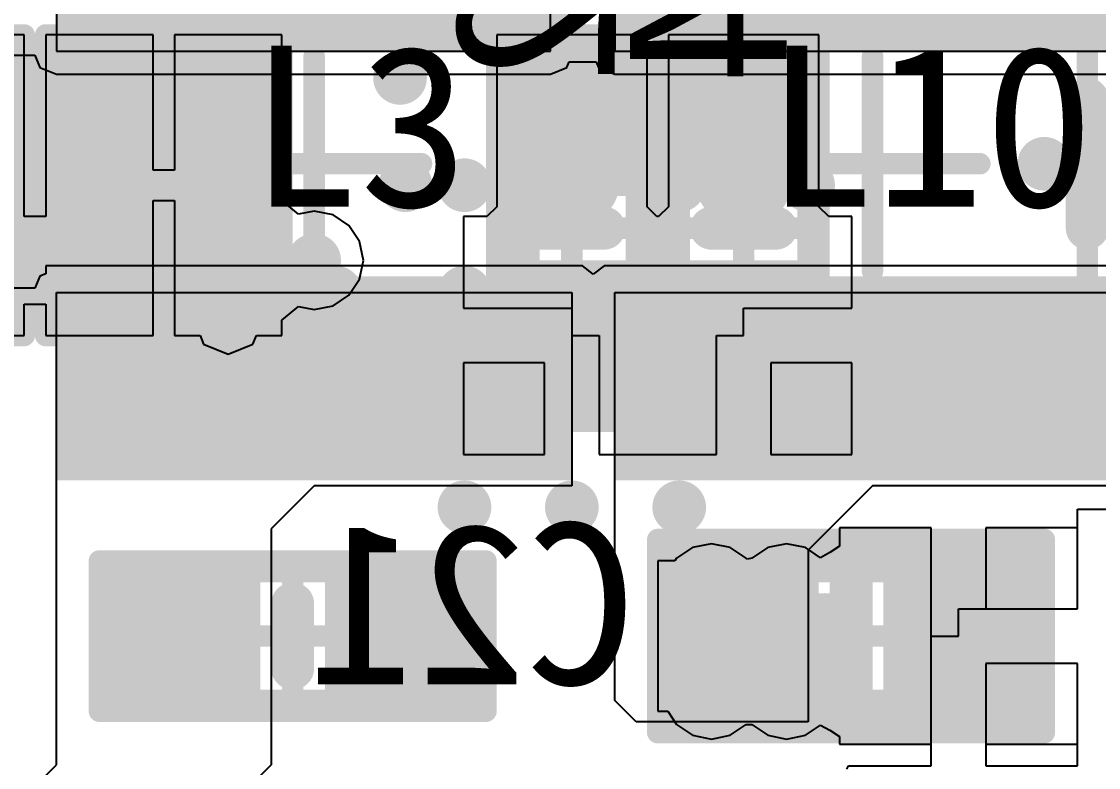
# Model space of a CAD drawing. Header units: millimetres. Extents: x 15 to 120, y 22 to 104.
# Drawn here: x 80.74 to 85.75, y 57.99 to 61.46 of the extents above; entities that cross this region are included whole.
import ezdxf

# ---------------------------------------------------------------- set-up
doc = ezdxf.new("R2010")
doc.units = ezdxf.units.MM
for name, color, linetype in [('BottomLayer', 5, 'Continuous'), ('BottomOverlay', 54, 'Continuous'), ('BottomPaste', 16, 'Continuous'), ('BottomSolder', 6, 'Continuous'), ('Mechanical13', 56, 'Continuous'), ('Mechanical15', 56, 'Continuous'), ('MultiLayer', 9, 'Continuous'), ('TopLayer', 1, 'Continuous'), ('TopOverlay', 2, 'Continuous'), ('TopPaste', 8, 'Continuous'), ('TopSolder', 216, 'Continuous')]:
    doc.layers.add(name, color=color, linetype=linetype)

msp = doc.modelspace()

# ---------------------------------------------------------------- linework, layer by layer
at = {"layer": 'BottomLayer'}
for p, q in [((80.75002646, 61.40002198), (80.25002746, 61.40002198)), ((80.75002646, 60.70002846), (80.75002646, 61.40002198)), ((81.35002526, 61.40002706), (80.85002625999999, 61.40002706)), ((80.85002625999999, 61.40002706), (80.85002625999999, 60.77074459999999)), ((81.35002526, 60.77074459999999), (81.35002526, 61.40002706)), ((81.94999865999999, 61.39999404), (81.44999965999999, 61.39999404)), ((81.44999965999999, 61.39999404), (81.44999965999999, 60.77074714)), ((81.94999865999999, 60.69999544), (81.94999865999999, 61.39999404)), ((83.64997747999999, 61.39999658), (82.94997887999999, 61.39999658)), ((82.94997887999999, 61.39999658), (82.94997887999999, 60.62471492)), ((83.64997747999999, 60.62471238), (83.64997747999999, 61.39999658)), ((84.44997842, 61.39999658), (83.74997982, 61.39999658)), ((83.74997982, 61.39999658), (83.74997982, 60.62471492)), ((84.44997842, 60.62471238), (84.44997842, 61.39999658)), ((80.85002625999999, 60.77074459999999), (80.85002372, 60.77074206)), ((80.85002372, 60.77074206), (80.85002625999999, 60.77073952)), ((80.85002625999999, 60.77073952), (80.85002372, 60.70002846)), ((81.44999965999999, 60.77074714), (81.35002526, 60.77074459999999)), ((80.750029, 60.70002846), (80.75002646, 60.70002846)), ((80.75002646, 60.5539175), (80.75002646, 60.69999544)), ((80.75002646, 60.69999544), (80.75002646, 60.69999544)), ((80.75002646, 60.69999544), (80.75002646, 60.6999929)), ((80.75002646, 60.6999929), (80.75003154, 60.69999544)), ((80.75003154, 60.70002846), (80.750029, 60.70002846)), ((80.75003154, 60.69999544), (80.75003154, 60.70002846)), ((80.85002372, 60.70002846), (80.85002372, 60.70001576)), ((80.85002372, 60.70001576), (80.85002372, 60.70000305999999)), ((80.85002372, 60.70000305999999), (80.85002625999999, 60.6293174)), ((81.94999865999999, 60.62838522), (81.94999865999999, 60.69999544)), ((80.85002625999999, 60.6293174), (80.85002372, 60.62931485999999)), ((80.85002372, 60.62931485999999), (80.85002625999999, 60.62931485999999)), ((80.85002625999999, 60.62931485999999), (80.85002625999999, 60.5539175)), ((81.35002526, 60.00000446), (81.35002526, 60.62931232)), ((81.35002526, 60.62931232), (81.44999965999999, 60.62930978)), ((81.44999965999999, 60.62930978), (81.44999965999999, 60.00002224)), ((82.02730102, 60.56494618), (81.94999865999999, 60.62838522)), ((82.1000009, 60.5794064), (82.02730102, 60.56494618)), ((82.18779092, 60.5619439), (82.1000009, 60.5794064)), ((82.94997633999999, 60.60000072), (82.90397693999999, 60.55399877999999)), ((82.94997887999999, 60.62471492), (82.94997633999999, 60.62471238)), ((82.94997633999999, 60.62471238), (82.94997887999999, 60.62470983999999)), ((82.94997887999999, 60.62470983999999), (82.94997633999999, 60.60000072)), ((83.64997747999999, 60.62470983999999), (83.64998002, 60.62471238)), ((83.64998002, 60.62471238), (83.64997747999999, 60.62471238)), ((83.64998002, 60.60000072), (83.64997747999999, 60.62470983999999)), ((83.69597942, 60.55399877999999), (83.64998002, 60.60000072)), ((83.74997728, 60.60000072), (83.70397788, 60.55399877999999)), ((83.74997982, 60.62471492), (83.74997728, 60.62471238)), ((83.74997728, 60.62471238), (83.74997982, 60.62470983999999)), ((83.74997982, 60.62470983999999), (83.74997728, 60.60000072)), ((84.44997842, 60.62470983999999), (84.44998095999999, 60.62471238)), ((84.44998095999999, 60.62471238), (84.44997842, 60.62471238)), ((84.44998095999999, 60.60000072), (84.44997842, 60.62470983999999)), ((84.49598035999999, 60.55399877999999), (84.44998095999999, 60.60000072)), ((80.85002625999999, 60.5539175), (80.75002646, 60.5539175)), ((82.26221546, 60.51221578), (82.18779092, 60.5619439)), ((82.90397693999999, 60.55399877999999), (82.79597867999999, 60.55399877999999)), ((82.79597867999999, 60.55399877999999), (82.79597867999999, 60.12699937999999)), ((83.70397788, 60.55399877999999), (83.69597942, 60.55399877999999)), ((84.60397861999999, 60.55399877999999), (84.49598035999999, 60.55399877999999)), ((84.60397861999999, 60.12699937999999), (84.60397861999999, 60.55399877999999)), ((82.31194357999999, 60.43779124), (82.26221546, 60.51221578)), ((82.32940608, 60.35000122), (82.31194357999999, 60.43779124)), ((82.31194357999999, 60.2622112), (82.32940608, 60.35000122)), ((82.26221546, 60.18778665999999), (82.31194357999999, 60.2622112)), ((82.18779092, 60.13805854), (82.26221546, 60.18778665999999)), ((80.75002646, 59.99999938), (80.75002646, 60.14607985999999)), ((80.75002646, 60.14607985999999), (80.85002625999999, 60.14607985999999)), ((80.85002625999999, 60.14607985999999), (80.85002625999999, 60.00000446)), ((81.94999865999999, 60.07161721999999), (82.02730102, 60.13505626)), ((82.02730102, 60.13505626), (82.1000009, 60.12059604)), ((82.1000009, 60.12059604), (82.18779092, 60.13805854)), ((82.79597867999999, 60.12699937999999), (83.29997818, 60.12699937999999)), ((83.29997818, 60.12699937999999), (83.29997818, 59.99999938)), ((84.09997912, 59.99999938), (84.09997912, 60.12699937999999)), ((84.09997912, 60.12699937999999), (84.60397861999999, 60.12699937999999)), ((81.94999865999999, 60.00002224), (81.94999865999999, 60.07161721999999)), ((80.30400245999999, 59.99999938), (80.75002646, 59.99999938)), ((80.85002625999999, 60.00000446), (81.35002526, 60.00000446)), ((81.44999965999999, 60.00002224), (81.56869893999999, 60.00002224)), ((81.56869893999999, 60.00002224), (81.58519369999999, 59.96019758)), ((81.81480716, 59.96019504), (81.83130446, 60.00002224)), ((81.83130446, 60.00002224), (81.94999865999999, 60.00002224)), ((83.29997818, 59.99999938), (83.42697817999999, 59.99999938)), ((83.42697817999999, 59.99999938), (83.42697817999999, 59.44599998)), ((83.97297911999999, 59.44599998), (83.97297911999999, 59.99999938)), ((83.97297911999999, 59.99999938), (84.09997912, 59.99999938)), ((81.58519369999999, 59.96019758), (81.58519624, 59.96019504)), ((81.58519624, 59.96019504), (81.7000017, 59.91264116)), ((81.7000017, 59.91264116), (81.81480716, 59.96019504)), ((83.17297818, 59.87299938), (82.79597867999999, 59.87299938)), ((82.79597867999999, 59.87299938), (82.79597867999999, 59.44599998)), ((83.17297818, 59.44599998), (83.17297818, 59.87299938)), ((84.60397861999999, 59.87299938), (84.22697912, 59.87299938)), ((84.22697912, 59.87299938), (84.22697912, 59.44599998)), ((84.60397861999999, 59.44599998), (84.60397861999999, 59.87299938)), ((82.79597867999999, 59.44599998), (83.17297818, 59.44599998)), ((83.42697817999999, 59.44599998), (83.97297911999999, 59.44599998)), ((84.22697912, 59.44599998), (84.60397861999999, 59.44599998)), ((84.97300505999999, 59.10397628), (84.54600565999999, 59.10397628)), ((84.54600565999999, 59.10397628), (84.54600565999999, 59.01820556)), ((84.97300505999999, 58.59997678), (84.97300505999999, 59.10397628)), ((85.65400446, 59.10397628), (85.22700506, 59.10397628)), ((85.22700506, 59.10397628), (85.22700506, 58.72697677999999)), ((85.65400446, 58.72697677999999), (85.65400446, 59.10397628)), ((83.95000227999999, 59.02940696), (83.86221225999999, 59.01194446)), ((84.03779229999999, 59.01194446), (83.95000227999999, 59.02940696)), ((84.30000158, 59.02940696), (84.21221156, 59.01194446)), ((84.3877916, 59.01194446), (84.30000158, 59.02940696)), ((83.86221225999999, 59.01194446), (83.78778772, 58.96221634)), ((84.11221429999999, 58.96221887999999), (84.03779229999999, 59.01194446)), ((84.21221156, 59.01194446), (84.13778956, 58.96221887999999)), ((84.45781178, 58.96515766), (84.3877916, 59.01194446)), ((84.50182235999999, 58.98868314), (84.45781178, 58.96515766)), ((84.54600565999999, 59.01820556), (84.50182235999999, 58.98868314)), ((83.77960892, 58.94997608), (83.70000786, 58.94997608)), ((83.70000786, 58.94997608), (83.70000786, 58.24997748)), ((83.78778772, 58.96221634), (83.77960892, 58.94997608)), ((84.11221684, 58.96221634), (84.11221429999999, 58.96222142)), ((84.11221429999999, 58.96222142), (84.11221429999999, 58.96221887999999)), ((84.11757116, 58.95844951999999), (84.11221684, 58.96221634)), ((84.13778956, 58.96221887999999), (84.11757116, 58.95844951999999)), ((85.22700506, 58.72697677999999), (85.65400446, 58.72697677999999)), ((84.97300505999999, 58.09597728), (84.97300505999999, 58.59997678)), ((85.65400446, 58.47297678), (85.22700506, 58.47297678)), ((85.22700506, 58.47297678), (85.22700506, 58.09597728)), ((85.65400446, 58.09597728), (85.65400446, 58.47297678)), ((83.70000786, 58.24997748), (83.74623332, 58.24997748)), ((83.74623332, 58.24997748), (83.78778772, 58.18778558)), ((83.78778772, 58.18778558), (83.86221225999999, 58.13805746)), ((84.03779229999999, 58.13805746), (84.11221429999999, 58.18778558)), ((84.11221429999999, 58.18778558), (84.13778956, 58.18778558)), ((84.13778956, 58.18778558), (84.21221156, 58.13805746)), ((84.3877916, 58.13805746), (84.45781178, 58.18484426)), ((84.45781178, 58.18484426), (84.50182744, 58.16131624)), ((83.86221225999999, 58.13805746), (83.95000227999999, 58.12059496)), ((83.95000227999999, 58.12059496), (84.03779229999999, 58.13805746)), ((84.21221156, 58.13805746), (84.30000158, 58.12059496)), ((84.30000158, 58.12059496), (84.3877916, 58.13805746)), ((84.50182744, 58.16131624), (84.54600565999999, 58.1317989)), ((84.54600565999999, 58.1317989), (84.54600565999999, 58.09597728)), ((84.54600565999999, 58.09597728), (84.97300505999999, 58.09597728)), ((85.22700506, 58.09597728), (85.65400446, 58.09597728))]:
    msp.add_line(p, q, dxfattribs=at)
for points, const_width in [([(81.03750112, 61.09999972, 1), (81.16249959999999, 61.09999972, 1)], 0.12499848), ([(81.63750246, 61.09999972, 1), (81.76250094, 61.09999972, 1)], 0.12499848), ([(83.23747893999999, 60.99999738, 1), (83.36247741999999, 60.99999738, 1)], 0.12499848), ([(84.03747987999999, 60.99999738, 1), (84.16247836, 60.99999738, 1)], 0.12499848), ([(81.03752143999999, 60.34999868, 1), (81.16251992, 60.34999868, 1)], 0.12499848), ([(81.05002078, 60.34999868, 1), (81.15002057999999, 60.34999868, 1)], 0.0999998), ([(81.05002078, 60.34999868, 1), (81.15002057999999, 60.34999868, 1)], 0.0999998), ([(81.05002585999999, 60.35000376, 1), (81.15002566, 60.35000376, 1)], 0.0999998), ([(81.63750246, 60.35000122, 1), (81.76250094, 60.35000122, 1)], 0.12499848), ([(82.03750165999999, 60.35000122, 1), (82.16250013999999, 60.35000122, 1)], 0.12499848), ([(81.67500048, 60.35002153999999, 1), (81.72499784, 60.35002153999999, 1)], 0.0499999), ([(82.0749819, 60.35002153999999, 1), (82.12497925999999, 60.35002153999999, 1)], 0.0499999), ([(82.07500222, 60.35000122, 1), (82.12499958, 60.35000122, 1)], 0.0499999), ([(83.11250077999999, 60.12500293999999, 1), (83.23749925999999, 60.12500293999999, 1)], 0.12499848), ([(83.36250027999999, 60.12500293999999, 1), (83.48749876, 60.12500293999999, 1)], 0.12499848), ([(83.86250181999999, 60.10000171999999, 1), (83.9875003, 60.10000171999999, 1)], 0.12499848), ([(85.53750228, 60.09999918, 1), (85.66250076, 60.09999918, 1)], 0.12499848), ([(81.67500048, 60.07500304, 1), (81.72499784, 60.07500304, 1)], 0.0499999), ([(81.67500048, 60.07500304, 1), (81.72499784, 60.07500304, 1)], 0.0499999), ([(81.67500301999999, 60.07500049999999, 1), (81.72500038, 60.07500049999999, 1)], 0.0499999), ([(83.11250077999999, 59.82500099999999, 1), (83.23749925999999, 59.82500099999999, 1)], 0.12499848), ([(83.36250281999999, 59.82500099999999, 1), (83.48750129999999, 59.82500099999999, 1)], 0.12499848), ([(83.86250181999999, 59.82500099999999, 1), (83.9875003, 59.82500099999999, 1)], 0.12499848), ([(84.16250375999999, 59.82500099999999, 1), (84.28750224, 59.82500099999999, 1)], 0.12499848), ([(83.88750304, 58.80000178, 1), (84.01250152, 58.80000178, 1)], 0.12499848), ([(84.23750233999999, 58.80000178, 1), (84.36250082, 58.80000178, 1)], 0.12499848), ([(84.86250236, 58.72500066, 1), (84.98750084, 58.72500066, 1)], 0.12499848), ([(84.86250236, 58.47500116, 1), (84.98750084, 58.47500116, 1)], 0.12499848), ([(83.88750304, 58.35000014, 1), (84.01250152, 58.35000014, 1)], 0.12499848), ([(84.23750233999999, 58.35000014, 1), (84.36250082, 58.35000014, 1)], 0.12499848)]:
    msp.add_lwpolyline(points, format="xyb", close=True, dxfattribs=dict(at, const_width=const_width))
for points, const_width in [([(80.50002696, 60.34999868), (81.10002068, 60.34999868)], 0.1999996), ([(81.10002068, 60.34999868), (81.10002576, 60.35000376)], 0.1999996), ([(81.69999915999999, 60.07500304), (81.69999915999999, 60.35002153999999)], 0.0999998), ([(82.09998058, 60.35002153999999), (82.1000009, 60.35000122)], 0.0999998), ([(81.69999915999999, 60.07500304), (81.7000017, 60.07500049999999)], 0.0999998)]:
    msp.add_lwpolyline(points, dxfattribs=dict(at, const_width=const_width))
for points in [[(80.95002606, 60.80002826), (81.25002545999999, 60.80002826), (80.95002606, 61.30002725999999), (81.25002545999999, 61.30002725999999)], [(81.54999946, 60.79999523999999), (81.84999886, 60.79999523999999), (81.54999946, 61.29999424), (81.84999886, 61.29999424)], [(83.54997768, 61.29999677999999), (83.04997868, 61.29999677999999), (83.54997768, 60.69999798), (83.04997868, 60.69999798)], [(84.34997862, 61.29999677999999), (83.84997962, 61.29999677999999), (84.34997862, 60.69999798), (83.84997962, 60.69999798)], [(80.95002606, 60.10000426), (81.25002545999999, 60.10000426), (80.95002606, 60.60000325999999), (81.25002545999999, 60.60000325999999)], [(81.54999946, 60.10002204), (81.84999886, 60.10002204), (81.54999946, 60.60002103999999), (81.84999886, 60.60002103999999)], [(83.54997768, 60.29999878), (83.04997868, 60.29999878), (83.54997768, 59.69999997999999), (83.04997868, 59.69999997999999)], [(84.34997862, 60.29999878), (83.84997962, 60.29999878), (84.34997862, 59.69999997999999), (83.84997962, 59.69999997999999)], [(83.80000765999999, 58.84997628), (83.80000765999999, 58.34997728), (84.40000646, 58.84997628), (84.40000646, 58.34997728)], [(84.80000566, 58.84997628), (84.80000566, 58.34997728), (85.40000445999999, 58.84997628), (85.40000445999999, 58.34997728)]]:
    msp.add_solid(points, dxfattribs=at)
at = {"layer": 'BottomOverlay', "const_width": 0.1999996}
for points in [[(83.15001658, 60.50002378), (83.44999057999999, 60.50002378)], [(83.95001751999999, 60.50002378), (84.24999152, 60.50002378)], [(84.59998066, 58.45001517999999), (84.59998066, 58.74998918)]]:
    msp.add_lwpolyline(points, dxfattribs=at)
at = {"layer": 'BottomOverlay', "const_width": 0.0999998}
for points in [[(83.10001668, 60.50002378, 1), (83.20001648, 60.50002378, 1)], [(83.39999068, 60.50002378, 1), (83.49999048, 60.50002378, 1)], [(83.90001762, 60.50002378, 1), (84.00001741999999, 60.50002378, 1)], [(84.19999161999999, 60.50002378, 1), (84.29999142, 60.50002378, 1)], [(84.54998076, 58.74998918, 1), (84.64998055999999, 58.74998918, 1)], [(84.54998076, 58.45001517999999, 1), (84.64998055999999, 58.45001517999999, 1)]]:
    msp.add_lwpolyline(points, format="xyb", close=True, dxfattribs=at)
at = {"layer": 'BottomPaste'}
for points in [[(80.95002606, 60.80002826), (81.25002545999999, 60.80002826), (80.95002606, 61.30002725999999), (81.25002545999999, 61.30002725999999)], [(80.95002606, 60.80002826), (81.25002545999999, 60.80002826), (80.95002606, 61.30002725999999), (81.25002545999999, 61.30002725999999)], [(81.54999946, 60.79999523999999), (81.84999886, 60.79999523999999), (81.54999946, 61.29999424), (81.84999886, 61.29999424)], [(81.54999946, 60.79999523999999), (81.84999886, 60.79999523999999), (81.54999946, 61.29999424), (81.84999886, 61.29999424)], [(83.54997768, 61.29999677999999), (83.04997868, 61.29999677999999), (83.54997768, 60.69999798), (83.04997868, 60.69999798)], [(83.54997768, 61.29999677999999), (83.04997868, 61.29999677999999), (83.54997768, 60.69999798), (83.04997868, 60.69999798)], [(84.34997862, 61.29999677999999), (83.84997962, 61.29999677999999), (84.34997862, 60.69999798), (83.84997962, 60.69999798)], [(84.34997862, 61.29999677999999), (83.84997962, 61.29999677999999), (84.34997862, 60.69999798), (83.84997962, 60.69999798)], [(80.95002606, 60.10000426), (81.25002545999999, 60.10000426), (80.95002606, 60.60000325999999), (81.25002545999999, 60.60000325999999)], [(80.95002606, 60.10000426), (81.25002545999999, 60.10000426), (80.95002606, 60.60000325999999), (81.25002545999999, 60.60000325999999)], [(81.54999946, 60.10002204), (81.84999886, 60.10002204), (81.54999946, 60.60002103999999), (81.84999886, 60.60002103999999)], [(81.54999946, 60.10002204), (81.84999886, 60.10002204), (81.54999946, 60.60002103999999), (81.84999886, 60.60002103999999)], [(83.54997768, 60.29999878), (83.04997868, 60.29999878), (83.54997768, 59.69999997999999), (83.04997868, 59.69999997999999)], [(83.54997768, 60.29999878), (83.04997868, 60.29999878), (83.54997768, 59.69999997999999), (83.04997868, 59.69999997999999)], [(84.34997862, 60.29999878), (83.84997962, 60.29999878), (84.34997862, 59.69999997999999), (83.84997962, 59.69999997999999)], [(84.34997862, 60.29999878), (83.84997962, 60.29999878), (84.34997862, 59.69999997999999), (83.84997962, 59.69999997999999)], [(83.80000765999999, 58.84997628), (83.80000765999999, 58.34997728), (84.40000646, 58.84997628), (84.40000646, 58.34997728)], [(83.80000765999999, 58.84997628), (83.80000765999999, 58.34997728), (84.40000646, 58.84997628), (84.40000646, 58.34997728)], [(84.80000566, 58.84997628), (84.80000566, 58.34997728), (85.40000445999999, 58.84997628), (85.40000445999999, 58.34997728)], [(84.80000566, 58.84997628), (84.80000566, 58.34997728), (85.40000445999999, 58.84997628), (85.40000445999999, 58.34997728)]]:
    msp.add_solid(points, dxfattribs=at)
at = {"layer": 'BottomSolder', "const_width": 0.17499838}
for points in [[(81.01252022, 60.34999868, 1), (81.18752114, 60.34999868, 1)], [(81.01252022, 60.34999868, 1), (81.18752114, 60.34999868, 1)], [(81.61250124, 60.35000122, 1), (81.78750216, 60.35000122, 1)], [(81.61250124, 60.35000122, 1), (81.78750216, 60.35000122, 1)]]:
    msp.add_lwpolyline(points, format="xyb", close=True, dxfattribs=at)
at = {"layer": 'BottomSolder'}
for points in [[(80.90002616, 60.75002835999999), (81.30002535999999, 60.75002835999999), (80.90002616, 61.35002716), (81.30002535999999, 61.35002716)], [(80.90002616, 60.75002835999999), (81.30002535999999, 60.75002835999999), (80.90002616, 61.35002716), (81.30002535999999, 61.35002716)], [(81.49999955999999, 60.74999534), (81.89999875999999, 60.74999534), (81.49999955999999, 61.34999414), (81.89999875999999, 61.34999414)], [(81.49999955999999, 60.74999534), (81.89999875999999, 60.74999534), (81.49999955999999, 61.34999414), (81.89999875999999, 61.34999414)], [(83.59997758, 61.34999668), (82.99997877999999, 61.34999668), (83.59997758, 60.64999808), (82.99997877999999, 60.64999808)], [(83.59997758, 61.34999668), (82.99997877999999, 61.34999668), (83.59997758, 60.64999808), (82.99997877999999, 60.64999808)], [(84.39997851999999, 61.34999668), (83.79997972, 61.34999668), (84.39997851999999, 60.64999808), (83.79997972, 60.64999808)], [(84.39997851999999, 61.34999668), (83.79997972, 61.34999668), (84.39997851999999, 60.64999808), (83.79997972, 60.64999808)], [(80.90002616, 60.05000436), (81.30002535999999, 60.05000436), (80.90002616, 60.65000316), (81.30002535999999, 60.65000316)], [(80.90002616, 60.05000436), (81.30002535999999, 60.05000436), (80.90002616, 60.65000316), (81.30002535999999, 60.65000316)], [(81.49999955999999, 60.05002214), (81.89999875999999, 60.05002214), (81.49999955999999, 60.65002094), (81.89999875999999, 60.65002094)], [(81.49999955999999, 60.05002214), (81.89999875999999, 60.05002214), (81.49999955999999, 60.65002094), (81.89999875999999, 60.65002094)], [(83.59997758, 60.34999868), (82.99997877999999, 60.34999868), (83.59997758, 59.65000008), (82.99997877999999, 59.65000008)], [(83.59997758, 60.34999868), (82.99997877999999, 60.34999868), (83.59997758, 59.65000008), (82.99997877999999, 59.65000008)], [(84.39997851999999, 60.34999868), (83.79997972, 60.34999868), (84.39997851999999, 59.65000008), (83.79997972, 59.65000008)], [(84.39997851999999, 60.34999868), (83.79997972, 60.34999868), (84.39997851999999, 59.65000008), (83.79997972, 59.65000008)], [(83.75000775999999, 58.89997618), (83.75000775999999, 58.29997737999999), (84.45000635999999, 58.89997618), (84.45000635999999, 58.29997737999999)], [(83.75000775999999, 58.89997618), (83.75000775999999, 58.29997737999999), (84.45000635999999, 58.89997618), (84.45000635999999, 58.29997737999999)], [(84.75000576, 58.89997618), (84.75000576, 58.29997737999999), (85.45000436, 58.89997618), (85.45000436, 58.29997737999999)], [(84.75000576, 58.89997618), (84.75000576, 58.29997737999999), (85.45000436, 58.89997618), (85.45000436, 58.29997737999999)]]:
    msp.add_solid(points, dxfattribs=at)
at = {"layer": 'Mechanical13', "const_width": 0.0999998}
for points in [[(81.10001813999999, 59.65001023999999), (81.10001813999999, 61.94998024)], [(83.10001414, 59.65001023999999), (83.10001414, 61.94998024)], [(83.70000786, 59.65000008), (83.70000786, 61.95002088)], [(85.70000386, 59.65000008), (85.70000386, 61.95002088)], [(83.00000417999999, 59.95001217999999), (83.00000417999999, 61.04998457999999)], [(83.00000417999999, 61.04998457999999), (83.60000298, 61.04998457999999)], [(83.60000298, 59.95001217999999), (83.60000298, 61.04998457999999)], [(83.80000512, 59.95001217999999), (83.80000512, 61.04998457999999)], [(83.80000512, 61.04998457999999), (84.40000391999999, 61.04998457999999)], [(84.40000391999999, 59.95001217999999), (84.40000391999999, 61.04998457999999)], [(80.93497656, 61.01502656), (81.26502416, 61.01502656)], [(80.93497656, 60.38500496), (80.93497656, 61.01502656)], [(81.26502416, 60.38500496), (81.26502416, 61.01502656)], [(81.53500075999999, 60.38502274), (81.53500075999999, 61.01499354)], [(81.53500075999999, 61.01499354), (81.86499755999999, 61.01499354)], [(81.86499755999999, 60.38502274), (81.86499755999999, 61.01499354)], [(80.93497656, 60.38500496), (81.26502416, 60.38500496)], [(81.53500075999999, 60.38502274), (81.86499755999999, 60.38502274)], [(83.00000417999999, 59.95001217999999), (83.60000298, 59.95001217999999)], [(83.80000512, 59.95001217999999), (84.40000391999999, 59.95001217999999)], [(81.10001813999999, 59.65001023999999), (83.10001414, 59.65001023999999)], [(83.70000786, 59.65000008), (85.70000386, 59.65000008)], [(81.4500022, 58.30000278), (81.4500022, 58.90000157999999)], [(81.4500022, 58.90000157999999), (82.55000254, 58.90000157999999)], [(82.55000254, 58.30000278), (82.55000254, 58.90000157999999)], [(84.05001732, 58.90001935999999), (85.14998972, 58.90001935999999)], [(84.05001732, 58.30002056), (84.05001732, 58.90001935999999)], [(84.05001985999999, 58.30000278), (84.05001985999999, 58.90000157999999)], [(84.05001985999999, 58.90000157999999), (85.14999225999999, 58.90000157999999)], [(85.14998972, 58.30002056), (85.14998972, 58.90001935999999)], [(85.14999225999999, 58.30000278), (85.14999225999999, 58.90000157999999)], [(81.4500022, 58.30000278), (82.55000254, 58.30000278)], [(84.05001732, 58.30002056), (85.14998972, 58.30002056)], [(84.05001985999999, 58.30000278), (85.14999225999999, 58.30000278)]]:
    msp.add_lwpolyline(points, dxfattribs=at)
at = {"layer": 'Mechanical13', "const_width": 0.0499999}
for points in [[(82.9750055, 61.04998457999999, 1), (83.02500286, 61.04998457999999, 1)], [(82.9750055, 61.04998457999999, 1), (83.02500286, 61.04998457999999, 1)], [(83.57500429999999, 61.04998457999999, 1), (83.62500166, 61.04998457999999, 1)], [(83.57500429999999, 61.04998457999999, 1), (83.62500166, 61.04998457999999, 1)], [(83.77500644, 61.04998457999999, 1), (83.82500379999999, 61.04998457999999, 1)], [(83.77500644, 61.04998457999999, 1), (83.82500379999999, 61.04998457999999, 1)], [(84.37500524, 61.04998457999999, 1), (84.4250026, 61.04998457999999, 1)], [(84.37500524, 61.04998457999999, 1), (84.4250026, 61.04998457999999, 1)], [(80.90997788, 61.01502656, 1), (80.95997523999999, 61.01502656, 1)], [(80.90997788, 61.01502656, 1), (80.95997523999999, 61.01502656, 1)], [(81.24002548, 61.01502656, 1), (81.29002283999999, 61.01502656, 1)], [(81.24002548, 61.01502656, 1), (81.29002283999999, 61.01502656, 1)], [(81.51000207999999, 61.01499354, 1), (81.55999944, 61.01499354, 1)], [(81.51000207999999, 61.01499354, 1), (81.55999944, 61.01499354, 1)], [(81.83999888, 61.01499354, 1), (81.88999624, 61.01499354, 1)], [(81.83999888, 61.01499354, 1), (81.88999624, 61.01499354, 1)], [(80.90997788, 60.38500496, 1), (80.95997523999999, 60.38500496, 1)], [(80.90997788, 60.38500496, 1), (80.95997523999999, 60.38500496, 1)], [(81.24002548, 60.38500496, 1), (81.29002283999999, 60.38500496, 1)], [(81.24002548, 60.38500496, 1), (81.29002283999999, 60.38500496, 1)], [(81.51000207999999, 60.38502274, 1), (81.55999944, 60.38502274, 1)], [(81.51000207999999, 60.38502274, 1), (81.55999944, 60.38502274, 1)], [(81.83999888, 60.38502274, 1), (81.88999624, 60.38502274, 1)], [(81.83999888, 60.38502274, 1), (81.88999624, 60.38502274, 1)], [(82.9750055, 59.95001217999999, 1), (83.02500286, 59.95001217999999, 1)], [(82.9750055, 59.95001217999999, 1), (83.02500286, 59.95001217999999, 1)], [(83.57500429999999, 59.95001217999999, 1), (83.62500166, 59.95001217999999, 1)], [(83.57500429999999, 59.95001217999999, 1), (83.62500166, 59.95001217999999, 1)], [(83.77500644, 59.95001217999999, 1), (83.82500379999999, 59.95001217999999, 1)], [(83.77500644, 59.95001217999999, 1), (83.82500379999999, 59.95001217999999, 1)], [(84.37500524, 59.95001217999999, 1), (84.4250026, 59.95001217999999, 1)], [(84.37500524, 59.95001217999999, 1), (84.4250026, 59.95001217999999, 1)], [(81.07501946, 59.65001023999999, 1), (81.12501682, 59.65001023999999, 1)], [(81.07501946, 59.65001023999999, 1), (81.12501682, 59.65001023999999, 1)], [(83.07501545999999, 59.65001023999999, 1), (83.12501282, 59.65001023999999, 1)], [(83.07501545999999, 59.65001023999999, 1), (83.12501282, 59.65001023999999, 1)], [(83.67500917999999, 59.65000008, 1), (83.72500654, 59.65000008, 1)], [(83.67500917999999, 59.65000008, 1), (83.72500654, 59.65000008, 1)], [(85.67500518, 59.65000008, 1), (85.72500253999999, 59.65000008, 1)], [(85.67500518, 59.65000008, 1), (85.72500253999999, 59.65000008, 1)], [(81.42500351999999, 58.90000157999999, 1), (81.47500088, 58.90000157999999, 1)], [(81.42500351999999, 58.90000157999999, 1), (81.47500088, 58.90000157999999, 1)], [(82.52500386, 58.90000157999999, 1), (82.57500121999999, 58.90000157999999, 1)], [(82.52500386, 58.90000157999999, 1), (82.57500121999999, 58.90000157999999, 1)], [(84.02501864, 58.90001935999999, 1), (84.07501599999999, 58.90001935999999, 1)], [(84.02501864, 58.90001935999999, 1), (84.07501599999999, 58.90001935999999, 1)], [(84.02502118, 58.90000157999999, 1), (84.07501854, 58.90000157999999, 1)], [(84.02502118, 58.90000157999999, 1), (84.07501854, 58.90000157999999, 1)], [(85.12499104, 58.90001935999999, 1), (85.17498839999999, 58.90001935999999, 1)], [(85.12499104, 58.90001935999999, 1), (85.17498839999999, 58.90001935999999, 1)], [(85.12499358, 58.90000157999999, 1), (85.17499094, 58.90000157999999, 1)], [(85.12499358, 58.90000157999999, 1), (85.17499094, 58.90000157999999, 1)], [(81.42500351999999, 58.30000278, 1), (81.47500088, 58.30000278, 1)], [(81.42500351999999, 58.30000278, 1), (81.47500088, 58.30000278, 1)], [(82.52500386, 58.30000278, 1), (82.57500121999999, 58.30000278, 1)], [(82.52500386, 58.30000278, 1), (82.57500121999999, 58.30000278, 1)], [(84.02501864, 58.30002056, 1), (84.07501599999999, 58.30002056, 1)], [(84.02501864, 58.30002056, 1), (84.07501599999999, 58.30002056, 1)], [(84.02502118, 58.30000278, 1), (84.07501854, 58.30000278, 1)], [(84.02502118, 58.30000278, 1), (84.07501854, 58.30000278, 1)], [(85.12499104, 58.30002056, 1), (85.17498839999999, 58.30002056, 1)], [(85.12499104, 58.30002056, 1), (85.17498839999999, 58.30002056, 1)], [(85.12499358, 58.30000278, 1), (85.17499094, 58.30000278, 1)], [(85.12499358, 58.30000278, 1), (85.17499094, 58.30000278, 1)]]:
    msp.add_lwpolyline(points, format="xyb", close=True, dxfattribs=at)
at = {"layer": 'Mechanical15', "const_width": 0.0999998}
for points in [[(81.10001813999999, 59.49999784), (81.10001813999999, 62.09999264)], [(83.10001414, 59.49999784), (83.10001414, 62.09999264)], [(83.70000786, 59.49998768), (83.70000786, 62.09998247999999)], [(85.70000386, 59.49998768), (85.70000386, 62.09998247999999)], [(80.24998936, 61.39998387999999), (80.75001376, 61.39998387999999)], [(80.75001376, 59.99998668), (80.75001376, 61.39998387999999)], [(80.84998816, 61.39998895999999), (81.35001256, 61.39998895999999)], [(80.84998816, 59.99999175999999), (80.84998816, 61.39998895999999)], [(81.35001256, 59.99999175999999), (81.35001256, 61.39998895999999)], [(81.45001236, 60.00000953999999), (81.45001236, 61.40000673999999)], [(81.45001236, 61.40000673999999), (81.94998595999999, 61.40000673999999)], [(81.94998595999999, 60.00000953999999), (81.94998595999999, 61.40000673999999)], [(82.95001698, 59.60000017999999), (82.95001698, 61.39999658)], [(82.95001698, 61.39999658), (83.64999017999999, 61.39999658)], [(83.64999017999999, 59.60000017999999), (83.64999017999999, 61.39999658)], [(83.75001791999999, 59.60000017999999), (83.75001791999999, 61.39999658)], [(83.75001791999999, 61.39999658), (84.44999111999999, 61.39999658)], [(84.44999111999999, 59.60000017999999), (84.44999111999999, 61.39999658)], [(82.10001614, 60.29999624), (82.10001614, 61.29999424)], [(84.70000585999999, 60.29998608), (84.70000585999999, 61.29998407999999)], [(81.10002576, 60.53501736), (81.10002576, 60.86501415999999)], [(81.69999915999999, 60.53498433999999), (81.69999915999999, 60.86498114)], [(81.59999174, 60.80002064), (82.59998974, 60.80002064)], [(83.29997818, 60.19999898), (83.29997818, 60.79999778)], [(84.09997912, 60.19999898), (84.09997912, 60.79999778)], [(84.19998145999999, 60.80001048), (85.19997946, 60.80001048)], [(80.93497656, 60.70001576), (81.26502416, 60.70001576)], [(81.53500075999999, 60.69998274), (81.86499755999999, 60.69998274)], [(83.00000417999999, 60.50002378), (83.60000298, 60.50002378)], [(83.80000512, 60.50002378), (84.40000391999999, 60.50002378)], [(80.24998936, 59.99998668), (80.75001376, 59.99998668)], [(80.84998816, 59.99999175999999), (81.35001256, 59.99999175999999)], [(81.45001236, 60.00000953999999), (81.94998595999999, 60.00000953999999)], [(82.95001698, 59.60000017999999), (83.64999017999999, 59.60000017999999)], [(83.75001791999999, 59.60000017999999), (84.44999111999999, 59.60000017999999)], [(81.10001813999999, 59.49999784), (83.10001414, 59.49999784)], [(83.70000786, 59.49998768), (85.70000386, 59.49998768)], [(83.70000531999999, 59.04998096), (85.50000172, 59.04998096)], [(83.70000531999999, 58.15000816), (83.70000531999999, 59.04998096)], [(85.50000172, 58.15000816), (85.50000172, 59.04998096)], [(81.10000289999999, 58.25000288), (81.10000289999999, 58.95000148)], [(81.10000289999999, 58.95000148), (82.90000184, 58.95000148)], [(82.90000184, 58.25000288), (82.90000184, 58.95000148)], [(83.70000786, 58.25001558), (83.70000786, 58.94998878)], [(83.70000786, 58.94998878), (85.50000426, 58.94998878)], [(85.50000426, 58.25001558), (85.50000426, 58.94998878)], [(82.00000109999999, 58.30000278), (82.00000109999999, 58.90000157999999)], [(84.59997811999999, 58.30002056), (84.59997811999999, 58.90001935999999)], [(84.59998066, 58.30000278), (84.59998066, 58.90000157999999)], [(81.7000017, 58.60000218), (82.30000303999999, 58.60000218)], [(84.30000412, 58.59999456), (84.90000291999999, 58.59999456)], [(84.30000666, 58.59997678), (84.90000545999999, 58.59997678)], [(81.10000289999999, 58.25000288), (82.90000184, 58.25000288)], [(83.70000786, 58.25001558), (85.50000426, 58.25001558)], [(83.70000531999999, 58.15000816), (85.50000172, 58.15000816)]]:
    msp.add_lwpolyline(points, dxfattribs=at)
at = {"layer": 'Mechanical15', "const_width": 0.0499999}
for points in [[(80.72501507999999, 61.39998387999999, 1), (80.77501244, 61.39998387999999, 1)], [(80.72501507999999, 61.39998387999999, 1), (80.77501244, 61.39998387999999, 1)], [(80.82498948, 61.39998895999999, 1), (80.87498683999999, 61.39998895999999, 1)], [(80.82498948, 61.39998895999999, 1), (80.87498683999999, 61.39998895999999, 1)], [(81.32501388, 61.39998895999999, 1), (81.37501123999999, 61.39998895999999, 1)], [(81.32501388, 61.39998895999999, 1), (81.37501123999999, 61.39998895999999, 1)], [(81.42501367999999, 61.40000673999999, 1), (81.47501104, 61.40000673999999, 1)], [(81.42501367999999, 61.40000673999999, 1), (81.47501104, 61.40000673999999, 1)], [(81.92498728, 61.40000673999999, 1), (81.97498464, 61.40000673999999, 1)], [(81.92498728, 61.40000673999999, 1), (81.97498464, 61.40000673999999, 1)], [(82.92501829999999, 61.39999658, 1), (82.97501566, 61.39999658, 1)], [(82.92501829999999, 61.39999658, 1), (82.97501566, 61.39999658, 1)], [(83.6249915, 61.39999658, 1), (83.67498886, 61.39999658, 1)], [(83.6249915, 61.39999658, 1), (83.67498886, 61.39999658, 1)], [(83.72501924, 61.39999658, 1), (83.7750166, 61.39999658, 1)], [(83.72501924, 61.39999658, 1), (83.7750166, 61.39999658, 1)], [(84.42499244, 61.39999658, 1), (84.47498979999999, 61.39999658, 1)], [(84.42499244, 61.39999658, 1), (84.47498979999999, 61.39999658, 1)], [(82.07501746, 61.29999424, 1), (82.12501481999999, 61.29999424, 1)], [(84.67500718, 61.29998407999999, 1), (84.72500454, 61.29998407999999, 1)], [(81.07502708, 60.86501415999999, 1), (81.12502443999999, 60.86501415999999, 1)], [(81.67500048, 60.86498114, 1), (81.72499784, 60.86498114, 1)], [(81.57499306, 60.80002064, 1), (81.62499041999999, 60.80002064, 1)], [(82.57499106, 60.80002064, 1), (82.62498842, 60.80002064, 1)], [(83.2749795, 60.79999778, 1), (83.32497685999999, 60.79999778, 1)], [(84.07498043999999, 60.79999778, 1), (84.1249778, 60.79999778, 1)], [(84.17498278, 60.80001048, 1), (84.22498014, 60.80001048, 1)], [(85.17498078, 60.80001048, 1), (85.22497813999999, 60.80001048, 1)], [(80.90997788, 60.70001576, 1), (80.95997523999999, 60.70001576, 1)], [(81.24002548, 60.70001576, 1), (81.29002283999999, 60.70001576, 1)], [(81.51000207999999, 60.69998274, 1), (81.55999944, 60.69998274, 1)], [(81.83999888, 60.69998274, 1), (81.88999624, 60.69998274, 1)], [(81.07502708, 60.53501736, 1), (81.12502443999999, 60.53501736, 1)], [(81.67500048, 60.53498433999999, 1), (81.72499784, 60.53498433999999, 1)], [(82.9750055, 60.50002378, 1), (83.02500286, 60.50002378, 1)], [(83.57500429999999, 60.50002378, 1), (83.62500166, 60.50002378, 1)], [(83.77500644, 60.50002378, 1), (83.82500379999999, 60.50002378, 1)], [(84.37500524, 60.50002378, 1), (84.4250026, 60.50002378, 1)], [(82.07501746, 60.29999624, 1), (82.12501481999999, 60.29999624, 1)], [(84.67500718, 60.29998608, 1), (84.72500454, 60.29998608, 1)], [(83.2749795, 60.19999898, 1), (83.32497685999999, 60.19999898, 1)], [(84.07498043999999, 60.19999898, 1), (84.1249778, 60.19999898, 1)], [(80.72501507999999, 59.99998668, 1), (80.77501244, 59.99998668, 1)], [(80.72501507999999, 59.99998668, 1), (80.77501244, 59.99998668, 1)], [(80.82498948, 59.99999175999999, 1), (80.87498683999999, 59.99999175999999, 1)], [(80.82498948, 59.99999175999999, 1), (80.87498683999999, 59.99999175999999, 1)], [(81.32501388, 59.99999175999999, 1), (81.37501123999999, 59.99999175999999, 1)], [(81.32501388, 59.99999175999999, 1), (81.37501123999999, 59.99999175999999, 1)], [(81.42501367999999, 60.00000953999999, 1), (81.47501104, 60.00000953999999, 1)], [(81.42501367999999, 60.00000953999999, 1), (81.47501104, 60.00000953999999, 1)], [(81.92498728, 60.00000953999999, 1), (81.97498464, 60.00000953999999, 1)], [(81.92498728, 60.00000953999999, 1), (81.97498464, 60.00000953999999, 1)], [(82.92501829999999, 59.60000017999999, 1), (82.97501566, 59.60000017999999, 1)], [(82.92501829999999, 59.60000017999999, 1), (82.97501566, 59.60000017999999, 1)], [(83.6249915, 59.60000017999999, 1), (83.67498886, 59.60000017999999, 1)], [(83.6249915, 59.60000017999999, 1), (83.67498886, 59.60000017999999, 1)], [(83.72501924, 59.60000017999999, 1), (83.7750166, 59.60000017999999, 1)], [(83.72501924, 59.60000017999999, 1), (83.7750166, 59.60000017999999, 1)], [(84.42499244, 59.60000017999999, 1), (84.47498979999999, 59.60000017999999, 1)], [(84.42499244, 59.60000017999999, 1), (84.47498979999999, 59.60000017999999, 1)], [(81.07501946, 59.49999784, 1), (81.12501682, 59.49999784, 1)], [(81.07501946, 59.49999784, 1), (81.12501682, 59.49999784, 1)], [(83.07501545999999, 59.49999784, 1), (83.12501282, 59.49999784, 1)], [(83.07501545999999, 59.49999784, 1), (83.12501282, 59.49999784, 1)], [(83.67500917999999, 59.49998768, 1), (83.72500654, 59.49998768, 1)], [(83.67500917999999, 59.49998768, 1), (83.72500654, 59.49998768, 1)], [(85.67500518, 59.49998768, 1), (85.72500253999999, 59.49998768, 1)], [(85.67500518, 59.49998768, 1), (85.72500253999999, 59.49998768, 1)], [(83.67500663999999, 59.04998096, 1), (83.725004, 59.04998096, 1)], [(83.67500663999999, 59.04998096, 1), (83.725004, 59.04998096, 1)], [(85.47500303999999, 59.04998096, 1), (85.5250004, 59.04998096, 1)], [(85.47500303999999, 59.04998096, 1), (85.5250004, 59.04998096, 1)], [(81.07500422, 58.95000148, 1), (81.12500157999999, 58.95000148, 1)], [(81.07500422, 58.95000148, 1), (81.12500157999999, 58.95000148, 1)], [(82.87500315999999, 58.95000148, 1), (82.92500052, 58.95000148, 1)], [(82.87500315999999, 58.95000148, 1), (82.92500052, 58.95000148, 1)], [(83.67500917999999, 58.94998878, 1), (83.72500654, 58.94998878, 1)], [(83.67500917999999, 58.94998878, 1), (83.72500654, 58.94998878, 1)], [(85.47500558, 58.94998878, 1), (85.52500294, 58.94998878, 1)], [(85.47500558, 58.94998878, 1), (85.52500294, 58.94998878, 1)], [(81.97500242, 58.90000157999999, 1), (82.02499978, 58.90000157999999, 1)], [(84.57497943999999, 58.90001935999999, 1), (84.6249768, 58.90001935999999, 1)], [(84.57498197999999, 58.90000157999999, 1), (84.62497934, 58.90000157999999, 1)], [(81.67500301999999, 58.60000218, 1), (81.72500038, 58.60000218, 1)], [(82.27500436, 58.60000218, 1), (82.32500171999999, 58.60000218, 1)], [(84.27500544, 58.59999456, 1), (84.3250028, 58.59999456, 1)], [(84.27500798, 58.59997678, 1), (84.32500533999999, 58.59997678, 1)], [(84.87500424, 58.59999456, 1), (84.9250016, 58.59999456, 1)], [(84.87500677999999, 58.59997678, 1), (84.92500414, 58.59997678, 1)], [(81.97500242, 58.30000278, 1), (82.02499978, 58.30000278, 1)], [(84.57497943999999, 58.30002056, 1), (84.6249768, 58.30002056, 1)], [(84.57498197999999, 58.30000278, 1), (84.62497934, 58.30000278, 1)], [(81.07500422, 58.25000288, 1), (81.12500157999999, 58.25000288, 1)], [(81.07500422, 58.25000288, 1), (81.12500157999999, 58.25000288, 1)], [(82.87500315999999, 58.25000288, 1), (82.92500052, 58.25000288, 1)], [(82.87500315999999, 58.25000288, 1), (82.92500052, 58.25000288, 1)], [(83.67500917999999, 58.25001558, 1), (83.72500654, 58.25001558, 1)], [(83.67500917999999, 58.25001558, 1), (83.72500654, 58.25001558, 1)], [(85.47500558, 58.25001558, 1), (85.52500294, 58.25001558, 1)], [(85.47500558, 58.25001558, 1), (85.52500294, 58.25001558, 1)], [(83.67500663999999, 58.15000816, 1), (83.725004, 58.15000816, 1)], [(83.67500663999999, 58.15000816, 1), (83.725004, 58.15000816, 1)], [(85.47500303999999, 58.15000816, 1), (85.5250004, 58.15000816, 1)], [(85.47500303999999, 58.15000816, 1), (85.5250004, 58.15000816, 1)]]:
    msp.add_lwpolyline(points, format="xyb", close=True, dxfattribs=at)
at = {"layer": 'MultiLayer'}
for points, const_width in [([(82.43750086, 61.19999952, 1), (82.56249934, 61.19999952, 1)], 0.12499848), ([(81.03750112, 61.09999972, 1), (81.16249959999999, 61.09999972, 1)], 0.12499848), ([(81.03750112, 61.09999972, 1), (81.16249959999999, 61.09999972, 1)], 0.12499848), ([(81.63750246, 61.09999972, 1), (81.76250094, 61.09999972, 1)], 0.12499848), ([(81.63750246, 61.09999972, 1), (81.76250094, 61.09999972, 1)], 0.12499848), ([(83.23747893999999, 60.99999738, 1), (83.36247741999999, 60.99999738, 1)], 0.12499848), ([(83.23750179999999, 60.99999991999999, 1), (83.36250027999999, 60.99999991999999, 1)], 0.12499848), ([(84.03747987999999, 60.99999738, 1), (84.16247836, 60.99999738, 1)], 0.12499848), ([(84.03750274, 60.99999991999999, 1), (84.16250122, 60.99999991999999, 1)], 0.12499848), ([(80.98750122, 60.82500154, 1), (81.21249949999999, 60.82500154, 1)], 0.22499828), ([(81.58750255999999, 60.82500154, 1), (81.81250084, 60.82500154, 1)], 0.22499828), ([(83.1875019, 60.72500174, 1), (83.41250018, 60.72500174, 1)], 0.22499828), ([(83.98750283999999, 60.7249992, 1), (84.21250112, 60.7249992, 1)], 0.22499828), ([(85.43750247999999, 60.80000032, 1), (85.56250096, 60.80000032, 1)], 0.12499848), ([(81.51250144, 60.6749993, 1), (81.63749992, 60.6749993, 1)], 0.12499848), ([(82.46250208, 60.70000052, 1), (82.58750056, 60.70000052, 1)], 0.12499848), ([(82.7375028, 60.70000052, 1), (82.86250127999999, 60.70000052, 1)], 0.12499848), ([(83.73750079999999, 60.70000052, 1), (83.86249928, 60.70000052, 1)], 0.12499848), ([(84.33750214, 60.70000052, 1), (84.46250062, 60.70000052, 1)], 0.12499848), ([(81.03752143999999, 60.34999868, 1), (81.16251992, 60.34999868, 1)], 0.12499848), ([(81.63750246, 60.35000122, 1), (81.76250094, 60.35000122, 1)], 0.12499848), ([(82.03750165999999, 60.35000122, 1), (82.16250013999999, 60.35000122, 1)], 0.12499848), ([(82.13750146, 60.20000151999999, 1), (82.26249994, 60.20000151999999, 1)], 0.12499848), ([(82.7375028, 60.20000151999999, 1), (82.86250127999999, 60.20000151999999, 1)], 0.12499848), ([(83.23750179999999, 60.20000151999999, 1), (83.36250027999999, 60.20000151999999, 1)], 0.12499848), ([(83.73750079999999, 60.20000151999999, 1), (83.86249928, 60.20000151999999, 1)], 0.12499848), ([(84.33750214, 60.20000151999999, 1), (84.46250062, 60.20000151999999, 1)], 0.12499848), ([(83.11250077999999, 60.12500293999999, 1), (83.23749925999999, 60.12500293999999, 1)], 0.12499848), ([(83.36250027999999, 60.12500293999999, 1), (83.48749876, 60.12500293999999, 1)], 0.12499848), ([(83.86250181999999, 60.10000171999999, 1), (83.9875003, 60.10000171999999, 1)], 0.12499848), ([(85.53750228, 60.09999918, 1), (85.66250076, 60.09999918, 1)], 0.12499848), ([(83.11250077999999, 59.82500099999999, 1), (83.23749925999999, 59.82500099999999, 1)], 0.12499848), ([(83.36250281999999, 59.82500099999999, 1), (83.48750129999999, 59.82500099999999, 1)], 0.12499848), ([(83.86250181999999, 59.82500099999999, 1), (83.9875003, 59.82500099999999, 1)], 0.12499848), ([(84.16250375999999, 59.82500099999999, 1), (84.28750224, 59.82500099999999, 1)], 0.12499848), ([(82.13750146, 59.69999997999999, 1), (82.26249994, 59.69999997999999, 1)], 0.12499848), ([(82.7375028, 59.69999997999999, 1), (82.86250127999999, 59.69999997999999, 1)], 0.12499848), ([(83.23750179999999, 59.69999997999999, 1), (83.36250027999999, 59.69999997999999, 1)], 0.12499848), ([(83.73750079999999, 59.69999997999999, 1), (83.86249928, 59.69999997999999, 1)], 0.12499848), ([(84.33750214, 59.69999997999999, 1), (84.46250062, 59.69999997999999, 1)], 0.12499848), ([(82.7375028, 59.20000098, 1), (82.86250127999999, 59.20000098, 1)], 0.12499848), ([(83.23750179999999, 59.20000098, 1), (83.36250027999999, 59.20000098, 1)], 0.12499848), ([(83.73750079999999, 59.20000098, 1), (83.86249928, 59.20000098, 1)], 0.12499848), ([(82.26250248, 58.85000168, 1), (82.38750096, 58.85000168, 1)], 0.12499848), ([(82.66250167999999, 58.85000168, 1), (82.78750016, 58.85000168, 1)], 0.12499848), ([(85.21250166, 58.87500035999999, 1), (85.33750013999999, 58.87500035999999, 1)], 0.12499848), ([(83.8875005, 58.80000178, 1), (84.01249897999999, 58.80000178, 1)], 0.12499848), ([(83.88750304, 58.80000178, 1), (84.01250152, 58.80000178, 1)], 0.12499848), ([(84.23750233999999, 58.80000178, 1), (84.36250082, 58.80000178, 1)], 0.12499848), ([(84.23750233999999, 58.80000178, 1), (84.36250082, 58.80000178, 1)], 0.12499848), ([(82.41250217999999, 58.649997, 1), (82.63750046, 58.649997, 1)], 0.22499828), ([(84.86250236, 58.72500066, 1), (84.98750084, 58.72500066, 1)], 0.12499848), ([(84.01250152, 58.57499842, 1), (84.2374998, 58.57499842, 1)], 0.22499828), ([(84.36250082, 58.57499842, 1), (84.5874991, 58.57499842, 1)], 0.22499828), ([(85.21250166, 58.59999964, 1), (85.33750013999999, 58.59999964, 1)], 0.12499848), ([(82.26250248, 58.44999994, 1), (82.38750096, 58.44999994, 1)], 0.12499848), ([(82.66250167999999, 58.44999994, 1), (82.78750016, 58.44999994, 1)], 0.12499848), ([(84.86250236, 58.47500116, 1), (84.98750084, 58.47500116, 1)], 0.12499848), ([(83.8875005, 58.35000014, 1), (84.01249897999999, 58.35000014, 1)], 0.12499848), ([(83.88750304, 58.35000014, 1), (84.01250152, 58.35000014, 1)], 0.12499848), ([(84.23750233999999, 58.35000014, 1), (84.36250082, 58.35000014, 1)], 0.12499848), ([(84.23750233999999, 58.35000014, 1), (84.36250082, 58.35000014, 1)], 0.12499848), ([(85.21250166, 58.32499892, 1), (85.33750013999999, 58.32499892, 1)], 0.12499848)]:
    msp.add_lwpolyline(points, format="xyb", close=True, dxfattribs=dict(at, const_width=const_width))
at = {"layer": 'TopLayer'}
for p, q in [((83.20000123999999, 61.32500054), (83.20000123999999, 62.8000014)), ((83.50000064, 62.72500028), (83.50000064, 61.32500054)), ((80.90000076, 62.17500138), (80.90000076, 61.32500054)), ((80.70000116, 61.30510472), (80.80000095999999, 61.30510472)), ((80.80000095999999, 61.30510472), (80.82346294, 61.24846272)), ((80.90000076, 61.32500054), (83.20000123999999, 61.32500054)), ((83.50000064, 61.32500054), (85.85000102, 61.32500054)), ((80.82346294, 61.24846272), (80.90000076, 61.21676098)), ((83.20000123999999, 61.21676098), (83.27653905999999, 61.24846272)), ((83.27653905999999, 61.24846272), (83.28753726, 61.27501841999999)), ((83.28753726, 61.27501841999999), (83.35001364, 61.27501841999999)), ((83.35001364, 61.27501841999999), (83.35001364, 61.27501588)), ((83.35001364, 61.27501588), (83.41246462, 61.27501588)), ((83.41246462, 61.27501588), (83.42346282, 61.24846272)), ((83.42346282, 61.24846272), (83.50000064, 61.21676098)), ((80.90000076, 61.21676098), (83.20000123999999, 61.21676098)), ((83.50000064, 61.21676098), (85.85000102, 61.21676098)), ((80.82346294, 60.27653934), (80.80000095999999, 60.21989734)), ((80.85001609999999, 60.28753754), (80.82346294, 60.27653934)), ((83.35001618, 60.32502286), (80.85001609999999, 60.32502286)), ((80.85001609999999, 60.32502286), (80.85001609999999, 60.28753754)), ((83.40000083999999, 60.28626246), (83.35001618, 60.32502539999999)), ((83.35001618, 60.32502539999999), (83.35001618, 60.32502286)), ((83.45000582, 60.32501524), (83.40000083999999, 60.28626246)), ((83.45000582, 60.32501269999999), (83.45000582, 60.32501524)), ((85.9500059, 60.32501269999999), (83.45000582, 60.32501269999999)), ((80.80000095999999, 60.21989734), (80.70000116, 60.21989734)), ((80.90000076, 58.00000084), (80.90000076, 60.20000151999999)), ((80.90000076, 60.20000151999999), (83.30000104, 60.20000151999999)), ((83.30000104, 60.20000151999999), (83.30000104, 59.30000078)), ((83.50000064, 58.30000024), (83.50000064, 60.20000151999999)), ((83.50000064, 60.20000151999999), (85.90000092, 60.20000151999999)), ((82.1000009, 59.30000078), (81.9000013, 59.10000118)), ((83.30000104, 59.30000078), (82.1000009, 59.30000078)), ((84.70000078, 59.30000078), (84.40000137999999, 59.00000137999999)), ((85.90000092, 59.30000078), (84.70000078, 59.30000078)), ((85.65400192, 58.72699455999999), (85.65400192, 59.19176122)), ((85.65400192, 59.19176122), (85.90000092, 59.19176122)), ((81.9000013, 59.10000118), (81.9000013, 58.00000084)), ((84.40000137999999, 59.00000137999999), (84.40000137999999, 58.20000044)), ((85.10000251999999, 58.59999456), (85.10000251999999, 58.72699455999999)), ((85.10000251999999, 58.72699455999999), (85.65400192, 58.72699455999999)), ((84.97300252, 57.99599525999999), (84.97300252, 58.59999456)), ((84.97300252, 58.59999456), (85.10000251999999, 58.59999456)), ((85.65400192, 58.47299456), (85.22700252, 58.47299456)), ((85.22700252, 58.47299456), (85.22700252, 57.99599525999999)), ((85.65400192, 57.99599525999999), (85.65400192, 58.47299456)), ((83.60000044, 58.20000044), (83.50000064, 58.30000024)), ((84.40000137999999, 58.20000044), (83.60000044, 58.20000044)), ((80.70000116, 57.80000124), (80.90000076, 58.00000084)), ((81.9000013, 58.00000084), (81.7000017, 57.80000124)), ((84.58116434, 57.98011518), (84.58774294, 57.99599525999999)), ((84.58774294, 57.99599525999999), (84.97300252, 57.99599525999999)), ((85.22700252, 57.99599525999999), (85.65400192, 57.99599525999999))]:
    msp.add_line(p, q, dxfattribs=at)
at = {"layer": 'TopLayer', "const_width": 0.12499848}
for points in [[(85.43750247999999, 60.80000032, 1), (85.56250096, 60.80000032, 1)], [(81.51250144, 60.6749993, 1), (81.63749992, 60.6749993, 1)], [(82.46250208, 60.70000052, 1), (82.58750056, 60.70000052, 1)], [(82.26250248, 58.85000168, 1), (82.38750096, 58.85000168, 1)], [(82.66250167999999, 58.85000168, 1), (82.78750016, 58.85000168, 1)], [(85.21250166, 58.87500035999999, 1), (85.33750013999999, 58.87500035999999, 1)], [(83.8875005, 58.80000178, 1), (84.01249897999999, 58.80000178, 1)], [(84.23750233999999, 58.80000178, 1), (84.36250082, 58.80000178, 1)], [(85.21250166, 58.59999964, 1), (85.33750013999999, 58.59999964, 1)], [(82.26250248, 58.44999994, 1), (82.38750096, 58.44999994, 1)], [(82.66250167999999, 58.44999994, 1), (82.78750016, 58.44999994, 1)], [(83.8875005, 58.35000014, 1), (84.01249897999999, 58.35000014, 1)], [(84.23750233999999, 58.35000014, 1), (84.36250082, 58.35000014, 1)], [(85.21250166, 58.32499892, 1), (85.33750013999999, 58.32499892, 1)]]:
    msp.add_lwpolyline(points, format="xyb", close=True, dxfattribs=at)
at = {"layer": 'TopLayer'}
for points in [[(83.25001637999999, 62.22501905999999), (80.9500159, 62.22501905999999), (83.25001637999999, 61.37501821999999), (80.9500159, 61.37501821999999)], [(85.8500061, 62.2250089), (83.55000562, 62.2250089), (85.8500061, 61.37500806), (83.55000562, 61.37500806)], [(83.25001637999999, 60.22502306), (80.9500159, 60.22502306), (83.25001637999999, 59.37502222), (80.9500159, 59.37502222)], [(85.8500061, 60.2250129), (83.55000562, 60.2250129), (85.8500061, 59.37501206), (83.55000562, 59.37501206)], [(84.40000391999999, 58.24999526), (84.40000391999999, 58.94999386), (83.80000512, 58.24999526), (83.80000512, 58.94999386)], [(85.40000192, 58.24999526), (85.40000192, 58.94999386), (84.80000312, 58.24999526), (84.80000312, 58.94999386)], [(81.8000015, 58.35000268), (81.8000015, 58.85000168), (81.2000027, 58.35000268), (81.2000027, 58.85000168)], [(82.80000204, 58.35000268), (82.80000204, 58.85000168), (82.20000324, 58.35000268), (82.20000324, 58.85000168)]]:
    msp.add_solid(points, dxfattribs=at)
at = {"layer": 'TopOverlay', "const_width": 0.1999996}
for points in [[(81.10001813999999, 60.49999584), (81.10001813999999, 61.09999464)], [(83.10001414, 60.49999584), (83.10001414, 61.09999464)], [(83.70000786, 60.49998567999999), (83.70000786, 61.09998448)], [(85.70000386, 60.49998567999999), (85.70000386, 61.09998448)], [(84.59997811999999, 58.30002056), (84.59997811999999, 58.90001935999999)], [(82.00000109999999, 58.44999994), (82.00000109999999, 58.74999934)]]:
    msp.add_lwpolyline(points, dxfattribs=at)
at = {"layer": 'TopOverlay', "const_width": 0.0999998}
for points in [[(81.05001824, 61.09999464, 1), (81.15001803999999, 61.09999464, 1)], [(83.05001424, 61.09999464, 1), (83.15001404, 61.09999464, 1)], [(83.65000796, 61.09998448, 1), (83.75000775999999, 61.09998448, 1)], [(85.65000395999999, 61.09998448, 1), (85.75000376, 61.09998448, 1)], [(81.05001824, 60.49999584, 1), (81.15001803999999, 60.49999584, 1)], [(83.05001424, 60.49999584, 1), (83.15001404, 60.49999584, 1)], [(83.65000796, 60.49998567999999, 1), (83.75000775999999, 60.49998567999999, 1)], [(85.65000395999999, 60.49998567999999, 1), (85.75000376, 60.49998567999999, 1)], [(84.54997822, 58.90001935999999, 1), (84.64997801999999, 58.90001935999999, 1)], [(81.95000119999999, 58.74999934, 1), (82.050001, 58.74999934, 1)], [(81.95000119999999, 58.44999994, 1), (82.050001, 58.44999994, 1)], [(84.54997822, 58.30002056, 1), (84.64997801999999, 58.30002056, 1)]]:
    msp.add_lwpolyline(points, format="xyb", close=True, dxfattribs=at)
at = {"layer": 'TopPaste'}
for points in [[(83.25001637999999, 62.22501905999999), (80.9500159, 62.22501905999999), (83.25001637999999, 61.37501821999999), (80.9500159, 61.37501821999999)], [(83.25001637999999, 62.22501905999999), (80.9500159, 62.22501905999999), (83.25001637999999, 61.37501821999999), (80.9500159, 61.37501821999999)], [(85.8500061, 62.2250089), (83.55000562, 62.2250089), (85.8500061, 61.37500806), (83.55000562, 61.37500806)], [(85.8500061, 62.2250089), (83.55000562, 62.2250089), (85.8500061, 61.37500806), (83.55000562, 61.37500806)], [(83.25001637999999, 60.22502306), (80.9500159, 60.22502306), (83.25001637999999, 59.37502222), (80.9500159, 59.37502222)], [(83.25001637999999, 60.22502306), (80.9500159, 60.22502306), (83.25001637999999, 59.37502222), (80.9500159, 59.37502222)], [(85.8500061, 60.2250129), (83.55000562, 60.2250129), (85.8500061, 59.37501206), (83.55000562, 59.37501206)], [(85.8500061, 60.2250129), (83.55000562, 60.2250129), (85.8500061, 59.37501206), (83.55000562, 59.37501206)], [(84.40000391999999, 58.24999526), (84.40000391999999, 58.94999386), (83.80000512, 58.24999526), (83.80000512, 58.94999386)], [(84.40000391999999, 58.24999526), (84.40000391999999, 58.94999386), (83.80000512, 58.24999526), (83.80000512, 58.94999386)], [(85.40000192, 58.24999526), (85.40000192, 58.94999386), (84.80000312, 58.24999526), (84.80000312, 58.94999386)], [(85.40000192, 58.24999526), (85.40000192, 58.94999386), (84.80000312, 58.24999526), (84.80000312, 58.94999386)], [(81.8000015, 58.35000268), (81.8000015, 58.85000168), (81.2000027, 58.35000268), (81.2000027, 58.85000168)], [(81.8000015, 58.35000268), (81.8000015, 58.85000168), (81.2000027, 58.35000268), (81.2000027, 58.85000168)], [(82.80000204, 58.35000268), (82.80000204, 58.85000168), (82.20000324, 58.35000268), (82.20000324, 58.85000168)], [(82.80000204, 58.35000268), (82.80000204, 58.85000168), (82.20000324, 58.35000268), (82.20000324, 58.85000168)]]:
    msp.add_solid(points, dxfattribs=at)
at = {"layer": 'TopSolder'}
for points in [[(83.30001628, 62.27501896), (80.900016, 62.27501896), (83.30001628, 61.32501832), (80.900016, 61.32501832)], [(83.30001628, 62.27501896), (80.900016, 62.27501896), (83.30001628, 61.32501832), (80.900016, 61.32501832)], [(85.90000599999999, 62.27500879999999), (83.50000571999999, 62.27500879999999), (85.90000599999999, 61.32500816), (83.50000571999999, 61.32500816)], [(85.90000599999999, 62.27500879999999), (83.50000571999999, 62.27500879999999), (85.90000599999999, 61.32500816), (83.50000571999999, 61.32500816)], [(83.30001628, 60.27502295999999), (80.900016, 60.27502295999999), (83.30001628, 59.32502232), (80.900016, 59.32502232)], [(83.30001628, 60.27502295999999), (80.900016, 60.27502295999999), (83.30001628, 59.32502232), (80.900016, 59.32502232)], [(85.90000599999999, 60.2750128), (83.50000571999999, 60.2750128), (85.90000599999999, 59.32501216), (83.50000571999999, 59.32501216)], [(85.90000599999999, 60.2750128), (83.50000571999999, 60.2750128), (85.90000599999999, 59.32501216), (83.50000571999999, 59.32501216)], [(84.45000381999999, 58.19999536), (84.45000381999999, 58.99999376), (83.75000521999999, 58.19999536), (83.75000521999999, 58.99999376)], [(84.45000381999999, 58.19999536), (84.45000381999999, 58.99999376), (83.75000521999999, 58.19999536), (83.75000521999999, 58.99999376)], [(85.45000182, 58.19999536), (85.45000182, 58.99999376), (84.75000322, 58.19999536), (84.75000322, 58.99999376)], [(85.45000182, 58.19999536), (85.45000182, 58.99999376), (84.75000322, 58.19999536), (84.75000322, 58.99999376)], [(81.8500014, 58.30000278), (81.8500014, 58.90000157999999), (81.1500028, 58.30000278), (81.1500028, 58.90000157999999)], [(81.8500014, 58.30000278), (81.8500014, 58.90000157999999), (81.1500028, 58.30000278), (81.1500028, 58.90000157999999)], [(82.85000194, 58.30000278), (82.85000194, 58.90000157999999), (82.15000334, 58.30000278), (82.15000334, 58.90000157999999)], [(82.85000194, 58.30000278), (82.85000194, 58.90000157999999), (82.15000334, 58.30000278), (82.15000334, 58.90000157999999)]]:
    msp.add_solid(points, dxfattribs=at)

# ---------------------------------------------------------------- texts
at = {"layer": 'BottomOverlay', "text_generation_flag": 2}
for s, rotation, p in [('C52', 90, (83.50000064, 62.70000159999999)), ('C54', 90, (84.30000158, 62.70000159999999)), ('C21', 360, (83.60000044, 58.37500136))]:
    msp.add_text(s, height=0.75000104, rotation=rotation, dxfattribs=at).set_placement(p)
at = {"layer": 'TopOverlay'}
for s, p in [('L3', (81.8000015, 60.60000072)), ('L10', (84.20000178, 60.60000325999999))]:
    msp.add_text(s, height=0.75000104, rotation=360, dxfattribs=at).set_placement(p)

doc.saveas('drawing.dxf')
